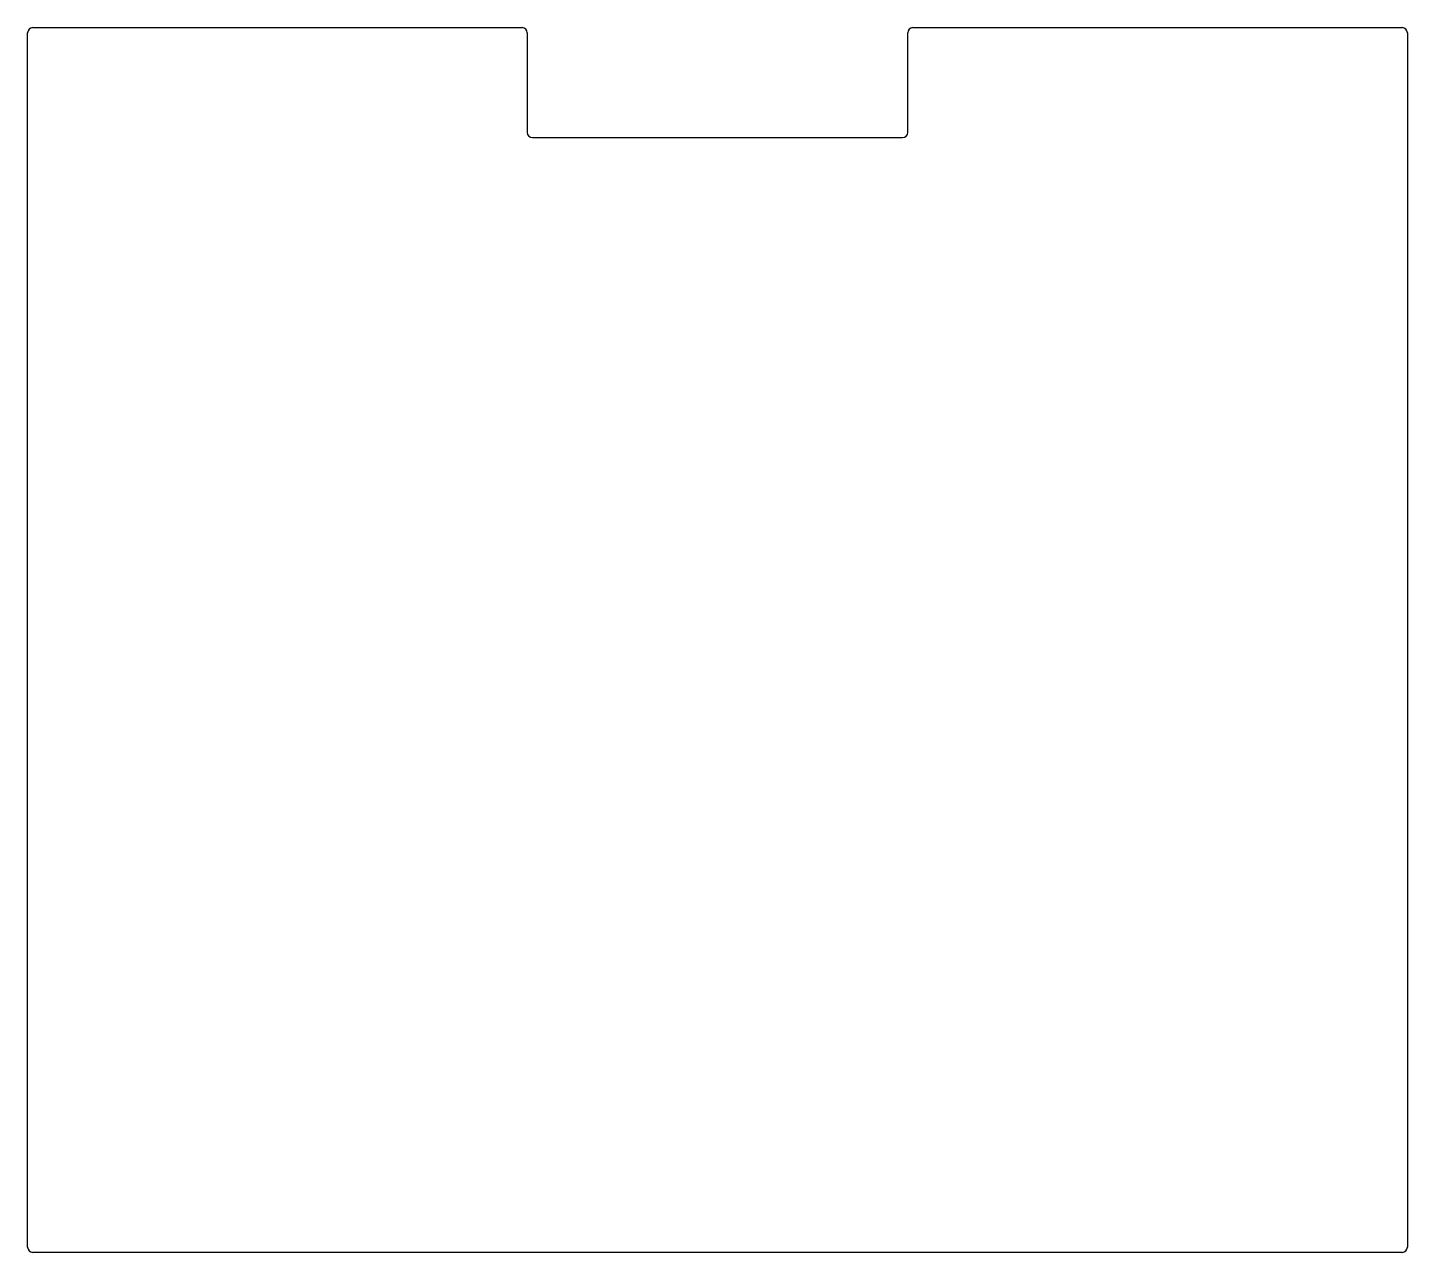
# Model space of a CAD drawing. Header units: millimetres. Extents: x -266 to 266, y -236 to 236.
import ezdxf

# ---------------------------------------------------------------- set-up
doc = ezdxf.new("R2010")
doc.units = ezdxf.units.MM
doc.layers.add('Sketch004', color=7, linetype='CONTINUOUS')

msp = doc.modelspace()

# ---------------------------------------------------------------- linework, layer by layer
at = {"layer": 'Sketch004'}
for p, q in [((-264.5, 236.5), (-75.5, 236.5)), ((75.5, 236.5), (264.5, 236.5)), ((-266.5, -234.5), (-266.5, 234.5)), ((-73.5, 234.5), (-73.5, 196)), ((73.5, 196), (73.5, 234.5)), ((266.5, 234.5), (266.5, -234.5)), ((-71.5, 194), (71.5, 194)), ((264.5, -236.5), (-264.5, -236.5))]:
    msp.add_line(p, q, dxfattribs=at)
for centre, start, end in [((-264.5, 234.5), 90, -180), ((-75.5, 234.5), 0, 90), ((75.5, 234.5), 90, 180), ((264.5, 234.5), 0, 90), ((-71.5, 196), 180, -90), ((71.5, 196), -90, 0), ((-264.5, -234.5), 180, -90), ((264.5, -234.5), -90, 0)]:
    msp.add_arc(centre, 2, start, end, dxfattribs=at)

doc.saveas('drawing.dxf')
